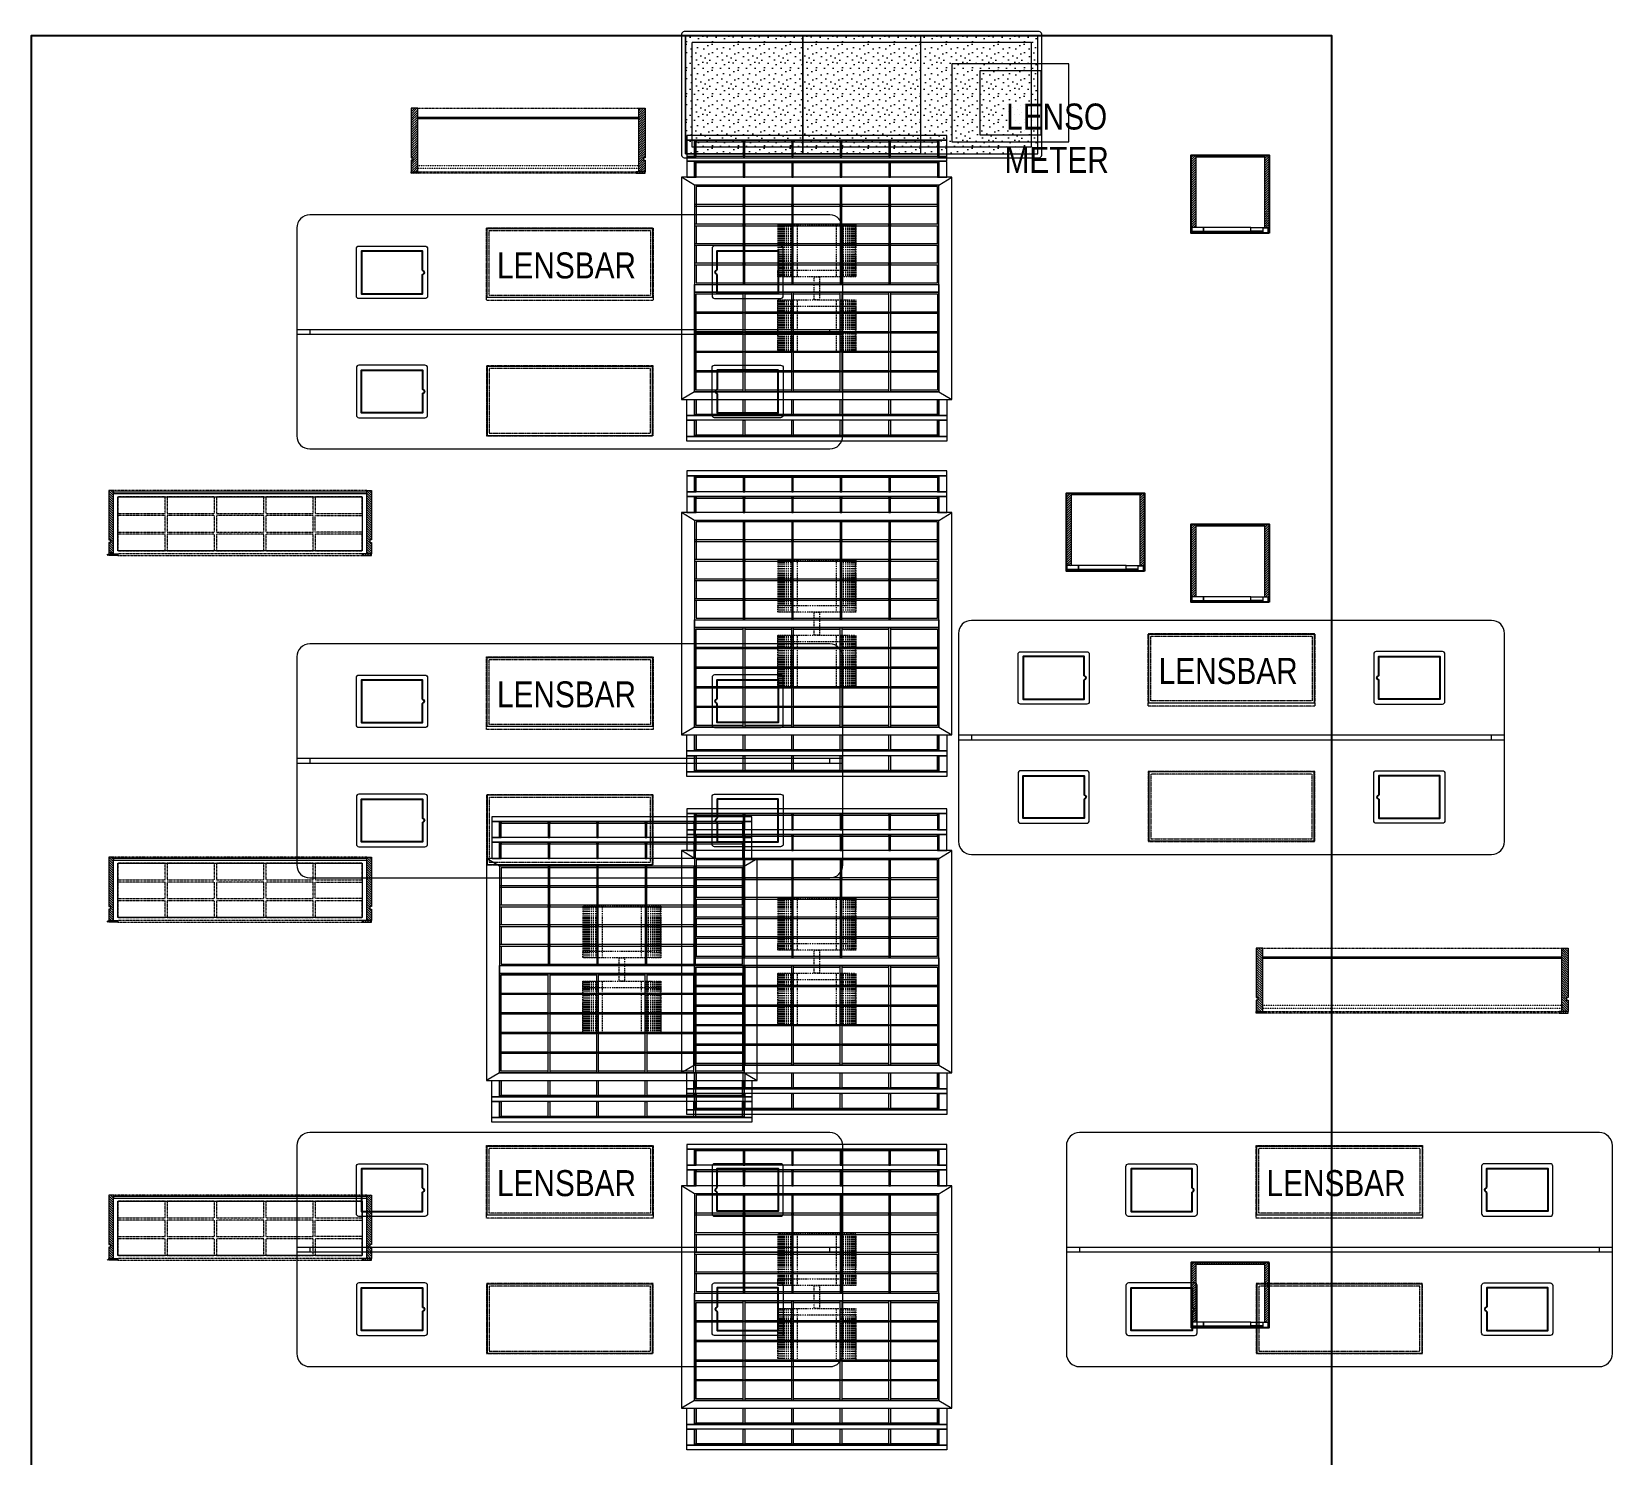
# Model space of a CAD drawing. Header units: metres. Extents: x 0 to 6210, y 0 to 10015.
# Drawn here: x 0 to 6080, y 4542 to 10015 of the extents above; entities that cross this region are included whole.
import ezdxf

# ---------------------------------------------------------------- set-up
doc = ezdxf.new("R2010")
doc.units = ezdxf.units.M
for name, pattern in [('a_p6_plan_L18$0$HIDDEN', [0.375, 0.25, -0.125]), ('ACAD_ISO03W100', [30, 12, -18]), ('HIDDEN2', [0.1875, 0.125, -0.0625]), ('HIDDENX2', [0.75, 0.5, -0.25])]:
    doc.linetypes.add(name, pattern=pattern)
doc.layers.add('FloorPlan', color=1, linetype='Continuous')
for name, color, linetype, lineweight in [('I-LK DIM', 252, 'Continuous', 5), ('I-LK EQPMT', 3, 'Continuous', 18), ('I-LK FF&E', 1, 'Continuous', 9), ('I-LK HATCH', 251, 'Continuous', 5), ('I-LK TEXT', 31, 'Continuous', 5), ('LN-ELEVATION-1', 81, 'Continuous', 13), ('LN-ELEVATION-2', 103, 'Continuous', 20), ('LN-ELEVATION-3', 125, 'a_p6_plan_L18$0$HIDDEN', 18), ('LN-ELEVATION-4', 145, 'Continuous', 13), ('LN-ELEVATION-5', 167, 'Continuous', 5), ('LN-HATCH', 251, 'Continuous', 0)]:
    doc.layers.add(name, color=color, linetype=linetype, lineweight=lineweight)
doc.styles.add('LK TXT', font='Arial Narrow.ttf')
pattern_1 = [(45, (7858558.917, 3503823.203), (-4.4901280605, 4.4901280605), [])]
pattern_2 = [(45, (4208834.247, 1706614.74), (-4.4901280605, 4.4901280605), [])]
pattern_3 = [(45, (4209134.247, 1706614.74), (-4.4901280605, 4.4901280605), [])]

# ---------------------------------------------------------------- blocks, each defined once
blk = doc.blocks.new('1010mm vc plan')
at = {"layer": 'LN-HATCH', "ltscale": 0.5}
h = blk.add_hatch(dxfattribs=at)
h.set_pattern_fill('ANSI31', color=256, scale=2)
h.set_pattern_definition([(45, (3761554.586, 1795022.936), (-4.490128061, 4.490128061), [])])
h.paths.add_polyline_path([(-505.2, 24), (-505.2, -166), (-499.2, -166), (-499.2, -176), (-505.2, -176), (-505.2, -220), (-487.2, -220), (-487.2, 24)])
h = blk.add_hatch(dxfattribs=at)
h.set_pattern_fill('ANSI31', color=256, scale=2)
h.set_pattern_definition(pattern_1)
h.paths.add_polyline_path([(504.8, 24), (504.8, -166), (498.8, -166), (498.8, -176), (504.8, -176), (504.8, -220), (486.8, -220), (486.8, 24)])
h = blk.add_hatch(dxfattribs=at)
h.set_pattern_fill('ANSI31', color=256, scale=2)
h.set_pattern_definition([(45, (7858741.917, 3503823.203), (-4.4901280605, 4.4901280605), [])])
h.paths.add_polyline_path([(-470.2, -220), (-470.2, -226), (-505.2, -226), (-505.2, -220)])
h = blk.add_hatch(dxfattribs=at)
h.set_pattern_fill('ANSI31', color=256, scale=2)
h.set_pattern_definition(pattern_1)
h.paths.add_polyline_path([(476.8, -220), (476.8, -226), (511.8, -226), (511.8, -220)])
at = {"layer": 'LN-ELEVATION-1', "ltscale": 0.5}
for points in [[(-505.2, 24), (-505.2, -166), (-499.2, -166), (-499.2, -176), (-505.2, -176), (-505.2, -220), (-487.2, -220), (-487.2, 24)], [(486.8, 12), (-487.2, 12), (-487.2, 18), (486.8, 18)], [(504.8, 24), (504.8, -166), (498.8, -166), (498.8, -176), (504.8, -176), (504.8, -220), (486.8, -220), (486.8, 24)], [(-470.2, -220), (-470.2, -226), (-505.2, -226), (-505.2, -220)], [(469.8, -220), (469.8, -226), (504.8, -226), (504.8, -220)]]:
    blk.add_lwpolyline(points, close=True, dxfattribs=at)
at = {"layer": 'LN-ELEVATION-2', "ltscale": 0.5}
blk.add_lwpolyline([(470.2, 0), (-470.2, 0), (-470.2, -208), (470.2, -208)], close=True, dxfattribs=at)
at = {"layer": 'LN-ELEVATION-3', "ltscale": 0.5}
for p, q in [((-487.2, 24), (486.8, 24)), ((-470.2, -220), (469.8, -220)), ((469.8, -226), (-470.2, -226))]:
    blk.add_line(p, q, dxfattribs=at)
for points in [[(-470.2, 0), (-288.5, 0), (-288.5, -64), (-470.2, -64)], [(-280.5, 0), (-98.8, 0), (-98.8, -64), (-280.5, -64)], [(-90.8, 0), (90.8, 0), (90.8, -64), (-90.8, -64)], [(98.8, 0), (280.5, 0), (280.5, -64), (98.8, -64)], [(288.5, 0), (470.2, 0), (470.2, -64), (288.5, -64)], [(-470.2, -136), (-288.5, -136), (-288.5, -72), (-470.2, -72)], [(-280.5, -72), (-98.8, -72), (-98.8, -136), (-280.5, -136)], [(-90.8, -72), (90.8, -72), (90.8, -136), (-90.8, -136)], [(98.8, -72), (280.5, -72), (280.5, -136), (98.8, -136)], [(288.5, -72), (470.2, -72), (470.2, -136), (288.5, -136)], [(-470.2, -144), (-288.5, -144), (-288.5, -208), (-470.2, -208)], [(-280.5, -144), (-98.8, -144), (-98.8, -208), (-280.5, -208)], [(-90.8, -144), (90.8, -144), (90.8, -208), (-90.8, -208)], [(98.8, -144), (280.5, -144), (280.5, -208), (98.8, -208)], [(288.5, -144), (470.2, -144), (470.2, -208), (288.5, -208)]]:
    blk.add_lwpolyline(points, close=True, dxfattribs=at)
blk = doc.blocks.new('VC_FIXTURE_MEDIUM_2')
at = {"layer": 'I-LK FF&E', "xscale": -1}
blk.add_blockref('1010MM VC PLAN', (511.8, 226), dxfattribs=at)
blk = doc.blocks.new('VC_FIXTURE_MEDIUM_3')
at = {"layer": 'I-LK FF&E', "xscale": -1}
blk.add_blockref('1010MM VC PLAN', (511.8, 226), dxfattribs=at)
blk = doc.blocks.new('VC_FIXTURE_MEDIUM_4')
at = {"layer": 'I-LK FF&E', "xscale": -1}
blk.add_blockref('1010MM VC PLAN', (511.8, 226), dxfattribs=at)
blk = doc.blocks.new('mirror unit')
at = {"layer": 'LN-HATCH', "ltscale": 0.5}
h = blk.add_hatch(dxfattribs=at)
h.set_pattern_fill('ANSI31', color=256, scale=2)
h.set_pattern_definition([(45, (4060433.7416, 1708720.787), (-4.4901280605, 4.4901280605), [])])
h.paths.add_polyline_path([(212.9, 101.3), (230.9, 101.3), (230.9, -127.7), (212.9, -127.7)])
h.paths.add_polyline_path([(230.9, 95.3), (494.9, 95.3), (494.9, 101.3), (230.9, 101.3)])
h.paths.add_polyline_path([(512.9, 101.3), (494.9, 101.3), (494.9, -127.7), (512.9, -127.7)])
at = {"layer": 'Defpoints'}
blk.add_lwpolyline([(512.9, 101.3), (212.9, 101.3), (212.9, -148.7), (512.9, -148.7)], close=True, dxfattribs=at)
at = {"layer": 'LN-ELEVATION-1'}
for points in [[(212.9, 101.3), (230.9, 101.3), (230.9, -127.7), (212.9, -127.7)], [(230.9, 95.3), (494.9, 95.3), (494.9, 101.3), (230.9, 101.3)], [(512.9, 101.3), (494.9, 101.3), (494.9, -127.7), (512.9, -127.7)], [(259.9, -141.7), (259.9, -127.7), (214.9, -127.7), (214.9, -148.7), (223.9, -148.7), (223.9, -147.2), (216.4, -147.2), (216.4, -141.7)], [(442.9, -141.7), (442.9, -127.7), (487.9, -127.7), (487.9, -148.7), (478.9, -148.7), (478.9, -147.2), (486.4, -147.2), (486.4, -141.7)], [(504.9, -148.7), (504.9, -147.2), (509.4, -147.2), (509.4, -129.2), (487.9, -129.2), (487.9, -127.7), (510.9, -127.7), (510.9, -148.7)]]:
    blk.add_lwpolyline(points, close=True, dxfattribs=at)
at = {"layer": 'LN-ELEVATION-2', "color": 4, "lineweight": 0}
blk.add_lwpolyline([(216.4, -141.7), (486.4, -141.7), (486.4, -147.2), (216.4, -147.2)], close=True, dxfattribs=at)
at = {"layer": 'LN-ELEVATION-2'}
blk.add_lwpolyline([(259.9, -141.7), (442.9, -141.7), (442.9, -127.7), (259.9, -127.7)], close=True, dxfattribs=at)
at = {"layer": 'LN-ELEVATION-4', "ltscale": 0.5}
blk.add_line((478.9, -148.7), (223.9, -148.7), dxfattribs=at)
blk = doc.blocks.new('MIRROR_DIFFERENT_1')
at = {"layer": 'I-LK FF&E'}
blk.add_blockref('MIRROR UNIT', (-212.9, 148.7), dxfattribs=at)
blk = doc.blocks.new('jj 1200')
at = {"layer": 'LN-HATCH', "ltscale": 0.5}
h = blk.add_hatch(dxfattribs=at)
h.set_pattern_fill('ANSI31', color=256, scale=2)
h.set_pattern_definition([(45, (4097187.331, 1708800.267), (-4.4901280605, 4.4901280605), [])])
h.paths.add_polyline_path([(792.1, 220), (792.1, 30), (786.1, 30), (786.1, 20), (792.1, 20), (792.1, -24), (767.1, -24), (767.1, 220)])
h.paths.add_polyline_path([(-382.9, 180), (767.1, 180), (767.1, 186), (-382.9, 186)])
h.paths.add_polyline_path([(757.1, -24), (757.1, -30), (792.1, -30), (792.1, -24)])
h.paths.add_polyline_path([(-407.9, 220), (-407.9, 30), (-401.9, 30), (-401.9, 20), (-407.9, 20), (-407.9, -24), (-382.9, -24), (-382.9, 220)])
h.paths.add_polyline_path([(-372.9, -24), (-372.9, -30), (-407.9, -30), (-407.9, -24)])
at = {"layer": 'LN-ELEVATION-1', "ltscale": 0.5}
for points in [[(-407.9, 220), (-407.9, 30), (-401.9, 30), (-401.9, 20), (-407.9, 20), (-407.9, -24), (-382.9, -24), (-382.9, 220)], [(-382.9, 180), (767.1, 180), (767.1, 186), (-382.9, 186)], [(792.1, 220), (792.1, 30), (786.1, 30), (786.1, 20), (792.1, 20), (792.1, -24), (767.1, -24), (767.1, 220)], [(-372.9, -24), (-372.9, -30), (-407.9, -30), (-407.9, -24)], [(757.1, -24), (757.1, -30), (792.1, -30), (792.1, -24)]]:
    blk.add_lwpolyline(points, close=True, dxfattribs=at)
at = {"layer": 'LN-ELEVATION-3', "ltscale": 0.5}
for p, q in [((767.1, 220), (-382.9, 220)), ((757.1, -24), (-372.9, -24)), ((-372.9, -30), (757.1, -30))]:
    blk.add_line(p, q, dxfattribs=at)
at = {"layer": 'LN-ELEVATION-4', "linetype": 'ACAD_ISO03W100', "ltscale": 0.05}
blk.add_lwpolyline([(767.1, 0), (-382.9, 0), (-382.9, -12), (767.1, -12)], close=True, dxfattribs=at)
blk = doc.blocks.new('JJ_FIXTURE_LARGE_1')
at = {"layer": 'I-LK FF&E', "xscale": -1}
blk.add_blockref('JJ 1200', (792.1, 30), dxfattribs=at)
blk = doc.blocks.new('mirror unit see thru')
at = {"layer": 'LN-HATCH', "ltscale": 0.5}
h = blk.add_hatch(dxfattribs=at)
h.set_pattern_fill('ANSI31', color=256, scale=2)
h.set_pattern_definition([(45, (4060070.797, 1708569.446), (-4.4901280605, 4.4901280605), [])])
h.paths.add_polyline_path([(-150, 0), (-132, 0), (-132, -279), (-150, -279)])
h.paths.add_polyline_path([(-132, -6), (132, -6), (132, 0), (-132, 0)])
h.paths.add_polyline_path([(150, 0), (132, 0), (132, -279), (150, -279)])
at = {"layer": 'Defpoints'}
blk.add_lwpolyline([(150, -300), (-150, -300), (-150, 0), (150, 0)], close=True, dxfattribs=at)
at = {"layer": 'LN-ELEVATION-1'}
for points in [[(-150, 0), (-132, 0), (-132, -279), (-150, -279)], [(-132, -6), (132, -6), (132, 0), (-132, 0)], [(150, 0), (132, 0), (132, -279), (150, -279)], [(-103, -293), (-103, -279), (-148, -279), (-148, -300), (-139, -300), (-139, -298.5), (-146.5, -298.5), (-146.5, -293)], [(80, -293), (80, -279), (125, -279), (125, -300), (116, -300), (116, -298.5), (123.5, -298.5), (123.5, -293)], [(142, -300), (142, -298.5), (146.5, -298.5), (146.5, -280.5), (125, -280.5), (125, -279), (148, -279), (148, -300)]]:
    blk.add_lwpolyline(points, close=True, dxfattribs=at)
at = {"layer": 'LN-ELEVATION-2', "color": 4, "lineweight": 0}
blk.add_lwpolyline([(-146.5, -293), (123.5, -293), (123.5, -298.5), (-146.5, -298.5)], close=True, dxfattribs=at)
at = {"layer": 'LN-ELEVATION-2'}
blk.add_lwpolyline([(-103, -293), (80, -293), (80, -279), (-103, -279)], close=True, dxfattribs=at)
at = {"layer": 'LN-ELEVATION-4', "ltscale": 0.5}
blk.add_line((116, -300), (-139, -300), dxfattribs=at)
blk = doc.blocks.new('MIRROR_1')
at = {"layer": 'I-LK FF&E'}
blk.add_blockref('MIRROR UNIT SEE THRU', (150, 300), dxfattribs=at)
blk = doc.blocks.new('MIRROR_2')
at = {"layer": 'I-LK FF&E'}
blk.add_blockref('MIRROR UNIT SEE THRU', (150, 300), dxfattribs=at)
blk = doc.blocks.new('euro mirror')
at = {"layer": 'LN-ELEVATION-4', "linetype": 'ACAD_ISO03W100', "ltscale": 0.1}
blk.add_lwpolyline([(0, 47.3), (0, -41.5), (-20, -41.5), (-20, 47.3)], close=True, dxfattribs=at)
at = {"layer": 'LN-ELEVATION-5', "linetype": 'ACAD_ISO03W100', "ltscale": 0.1}
for p, q in [((-159.9, 246.9), (-159.9, 47.3)), ((-159.7, 246.9), (-159.7, 47.3)), ((-159.4, 246.9), (-159.4, 47.3)), ((-159, 246.9), (-159, 47.3)), ((-158.5, 246.9), (-158.5, 47.3)), ((-157.9, 246.9), (-157.9, 47.3)), ((-157.1, 246.9), (-157.1, 47.3)), ((-156.1, 246.9), (-156.1, 47.3)), ((-154.1, 246.9), (-154.1, 47.3)), ((-151.1, 246.9), (-151.1, 47.3)), ((-146.1, 246.9), (-146.1, 47.3)), ((-141.1, 246.9), (-141.1, 47.3)), ((-135.1, 246.9), (-135.1, 47.3)), ((-128.1, 246.9), (-128.1, 47.3)), ((-120.1, 246.9), (-120.1, 47.3)), ((-111.1, 246.9), (-111.1, 47.3)), ((-102.1, 246.9), (-102.1, 47.3)), ((-85, 246.9), (-85, 47.3)), ((65, 246.9), (65, 47.3)), ((82.1, 246.9), (82.1, 47.3)), ((91.1, 246.9), (91.1, 47.3)), ((100.1, 246.9), (100.1, 47.3)), ((108.1, 246.9), (108.1, 47.3)), ((115.1, 246.9), (115.1, 47.3)), ((121.1, 246.9), (121.1, 47.3)), ((126.1, 246.9), (126.1, 47.3)), ((131.1, 246.9), (131.1, 47.3)), ((134.1, 246.9), (134.1, 47.3)), ((136.1, 246.9), (136.1, 47.3)), ((137.1, 246.9), (137.1, 47.3)), ((137.9, 246.9), (137.9, 47.3)), ((138.5, 246.9), (138.5, 47.3)), ((139, 246.9), (139, 47.3)), ((139.4, 246.9), (139.4, 47.3)), ((139.7, 246.9), (139.7, 47.3)), ((139.9, 246.9), (139.9, 47.3)), ((-159.9, -41.5), (-159.9, -241.1)), ((-159.7, -41.5), (-159.7, -241.1)), ((-159.4, -41.5), (-159.4, -241.1)), ((-159, -41.5), (-159, -241.1)), ((-158.5, -41.5), (-158.5, -241.1)), ((-157.9, -41.5), (-157.9, -241.1)), ((-157.1, -41.5), (-157.1, -241.1)), ((-156.1, -41.5), (-156.1, -241.1)), ((-154.1, -41.5), (-154.1, -241.1)), ((-151.1, -41.5), (-151.1, -241.1)), ((-146.1, -41.5), (-146.1, -241.1)), ((-141.1, -41.5), (-141.1, -241.1)), ((-135.1, -41.5), (-135.1, -241.1)), ((-128.1, -41.5), (-128.1, -241.1)), ((-120.1, -41.5), (-120.1, -241.1)), ((-111.1, -41.5), (-111.1, -241.1)), ((-102.1, -41.5), (-102.1, -241.1)), ((-85, -41.5), (-85, -241.1)), ((65, -41.5), (65, -241.1)), ((82.1, -41.5), (82.1, -241.1)), ((91.1, -41.5), (91.1, -241.1)), ((100.1, -41.5), (100.1, -241.1)), ((108.1, -41.5), (108.1, -241.1)), ((115.1, -41.5), (115.1, -241.1)), ((121.1, -41.5), (121.1, -241.1)), ((126.1, -41.5), (126.1, -241.1)), ((131.1, -41.5), (131.1, -241.1)), ((134.1, -41.5), (134.1, -241.1)), ((136.1, -41.5), (136.1, -241.1)), ((137.1, -41.5), (137.1, -241.1)), ((137.9, -41.5), (137.9, -241.1)), ((138.5, -41.5), (138.5, -241.1)), ((139, -41.5), (139, -241.1)), ((139.4, -41.5), (139.4, -241.1)), ((139.7, -41.5), (139.7, -241.1)), ((139.9, -41.5), (139.9, -241.1))]:
    blk.add_line(p, q, dxfattribs=at)
for points in [[(140, 73), (140, 246.9), (-160, 246.9), (-160, 73)], [(140, -67.1), (140, -241.1), (-160, -241.1), (-160, -67.1)]]:
    blk.add_lwpolyline(points, dxfattribs=at)
for points in [[(140, 73), (140, 47.3), (-160, 47.3), (-160, 73)], [(140, -41.5), (140, -67.1), (-160, -67.1), (-160, -41.5)]]:
    blk.add_lwpolyline(points, close=True, dxfattribs=at)
blk = doc.blocks.new('eurocenter 1040')
at = {"layer": 'LN-ELEVATION-1'}
for points in [[(-470, -327.4), (470, -327.4), (470, 467.6), (-470, 467.6)], [(-470, 85.1), (470, 85.1), (470, 467.6), (-470, 467.6)], [(-283.2, 85.1), (-277.2, 85.1), (-277.2, 467.6), (-283.2, 467.6)], [(-96.4, 85.1), (-90.4, 85.1), (-90.4, 467.6), (-96.4, 467.6)], [(90.4, 85.1), (96.4, 85.1), (96.4, 467.6), (90.4, 467.6)], [(277.2, 85.1), (283.2, 85.1), (283.2, 467.6), (277.2, 467.6)], [(-470, 386.6), (-283.2, 386.6), (-283.2, 392.6), (-470, 392.6)], [(-277.2, 386.6), (-96.4, 386.6), (-96.4, 392.6), (-277.2, 392.6)], [(-90.4, 386.6), (90.4, 386.6), (90.4, 392.6), (-90.4, 392.6)], [(96.4, 386.6), (277.2, 386.6), (277.2, 392.6), (96.4, 392.6)], [(283.2, 386.6), (470, 386.6), (470, 392.6), (283.2, 392.6)], [(-470, 311.2), (-283.2, 311.2), (-283.2, 317.2), (-470, 317.2)], [(-277.2, 311.2), (-96.4, 311.2), (-96.4, 317.2), (-277.2, 317.2)], [(-90.4, 311.2), (90.4, 311.2), (90.4, 317.2), (-90.4, 317.2)], [(96.4, 311.2), (277.2, 311.2), (277.2, 317.2), (96.4, 317.2)], [(283.2, 311.2), (470, 311.2), (470, 317.2), (283.2, 317.2)], [(-470, 235.8), (-283.2, 235.8), (-283.2, 241.8), (-470, 241.8)], [(-277.2, 235.8), (-96.4, 235.8), (-96.4, 241.8), (-277.2, 241.8)], [(-90.4, 235.8), (90.4, 235.8), (90.4, 241.8), (-90.4, 241.8)], [(96.4, 235.8), (277.2, 235.8), (277.2, 241.8), (96.4, 241.8)], [(283.2, 235.8), (470, 235.8), (470, 241.8), (283.2, 241.8)], [(-470, 160.4), (-283.2, 160.4), (-283.2, 166.4), (-470, 166.4)], [(-277.2, 160.4), (-96.4, 160.4), (-96.4, 166.4), (-277.2, 166.4)], [(-90.4, 160.4), (90.4, 160.4), (90.4, 166.4), (-90.4, 166.4)], [(96.4, 160.4), (277.2, 160.4), (277.2, 166.4), (96.4, 166.4)], [(283.2, 160.4), (470, 160.4), (470, 166.4), (283.2, 166.4)], [(-470, 85.1), (470, 85.1), (470, 55.1), (-470, 55.1)], [(-470, 55.1), (470, 55.1), (470, -327.4), (-470, -327.4)], [(-283.2, 55.1), (-277.2, 55.1), (-277.2, -327.4), (-283.2, -327.4)], [(-96.4, 55.1), (-90.4, 55.1), (-90.4, -327.4), (-96.4, -327.4)], [(90.4, 55.1), (96.4, 55.1), (96.4, -327.4), (90.4, -327.4)], [(277.2, 55.1), (283.2, 55.1), (283.2, -327.4), (277.2, -327.4)], [(-470, -20.3), (-283.2, -20.3), (-283.2, -26.3), (-470, -26.3)], [(-277.2, -20.3), (-96.4, -20.3), (-96.4, -26.3), (-277.2, -26.3)], [(-90.4, -20.3), (90.4, -20.3), (90.4, -26.3), (-90.4, -26.3)], [(96.4, -20.3), (277.2, -20.3), (277.2, -26.3), (96.4, -26.3)], [(283.2, -20.3), (470, -20.3), (470, -26.3), (283.2, -26.3)], [(-470, -95.7), (-283.2, -95.7), (-283.2, -101.7), (-470, -101.7)], [(-277.2, -95.7), (-96.4, -95.7), (-96.4, -101.7), (-277.2, -101.7)], [(-90.4, -95.7), (90.4, -95.7), (90.4, -101.7), (-90.4, -101.7)], [(96.4, -95.7), (277.2, -95.7), (277.2, -101.7), (96.4, -101.7)], [(283.2, -95.7), (470, -95.7), (470, -101.7), (283.2, -101.7)], [(-470, -171.1), (-283.2, -171.1), (-283.2, -177.1), (-470, -177.1)], [(-277.2, -171.1), (-96.4, -171.1), (-96.4, -177.1), (-277.2, -177.1)], [(-90.4, -171.1), (90.4, -171.1), (90.4, -177.1), (-90.4, -177.1)], [(96.4, -171.1), (277.2, -171.1), (277.2, -177.1), (96.4, -177.1)], [(283.2, -171.1), (470, -171.1), (470, -177.1), (283.2, -177.1)], [(-470, -246.4), (-283.2, -246.4), (-283.2, -252.4), (-470, -252.4)], [(-277.2, -246.4), (-96.4, -246.4), (-96.4, -252.4), (-277.2, -252.4)], [(-90.4, -246.4), (90.4, -246.4), (90.4, -252.4), (-90.4, -252.4)], [(96.4, -246.4), (277.2, -246.4), (277.2, -252.4), (96.4, -252.4)], [(283.2, -246.4), (470, -246.4), (470, -252.4), (283.2, -252.4)]]:
    blk.add_lwpolyline(points, close=True, dxfattribs=at)
for points in [[(-283.2, 461.6), (-464, 461.6), (-464, 317.2)], [(-96.4, 461.6), (-277.2, 461.6)], [(90.4, 461.6), (-90.4, 461.6)], [(277.2, 461.6), (96.4, 461.6)], [(464, 317.2), (464, 461.6), (283.2, 461.6)], [(-464, 311.2), (-464, 241.8)], [(464, 241.8), (464, 311.2)], [(-464, 235.8), (-464, 166.4)], [(464, 166.4), (464, 235.8)], [(-464, 160.4), (-464, 91.1), (-283.2, 91.1)], [(283.2, 91.1), (464, 91.1), (464, 160.4)], [(-277.2, 91.1), (-96.4, 91.1)], [(-90.4, 91.1), (90.4, 91.1)], [(96.4, 91.1), (277.2, 91.1)], [(-464, -20.3), (-464, 49.1), (-283.2, 49.1)], [(-277.2, 49.1), (-96.4, 49.1)], [(-90.4, 49.1), (90.4, 49.1)], [(96.4, 49.1), (277.2, 49.1)], [(283.2, 49.1), (464, 49.1), (464, -20.3)], [(-464, -95.7), (-464, -26.3)], [(464, -26.3), (464, -95.7)], [(-464, -171.1), (-464, -101.7)], [(464, -101.7), (464, -171.1)], [(-283.2, -321.4), (-464, -321.4), (-464, -177.1)], [(464, -177.1), (464, -321.4), (283.2, -321.4)], [(-96.4, -321.4), (-277.2, -321.4)], [(90.4, -321.4), (-90.4, -321.4)], [(277.2, -321.4), (96.4, -321.4)]]:
    blk.add_lwpolyline(points, dxfattribs=at)
at = {"layer": 'LN-ELEVATION-2'}
blk.add_lwpolyline([(-520, -357.4), (520, -357.4), (520, 497.6), (-520, 497.6)], close=True, dxfattribs=at)
for points in [[(-470, 467.6), (-520, 497.6)], [(470, 467.6), (520, 497.6)], [(-470, -327.4), (-520, -357.4)], [(470, -327.4), (520, -357.4)]]:
    blk.add_lwpolyline(points, dxfattribs=at)
at = {"layer": 'LN-ELEVATION-3'}
for points in [[(-500, 559.6), (500, 559.6), (500, 577.6), (-500, 577.6)], [(-500, 497.6), (-470, 497.6), (-470, 559.6), (-500, 559.6)], [(470, 497.6), (500, 497.6), (500, 559.6), (470, 559.6)], [(-500, -357.4), (-470, -357.4), (-470, -419.4), (-500, -419.4)], [(470, -357.4), (500, -357.4), (500, -419.4), (470, -419.4)], [(-500, -419.4), (500, -419.4), (500, -437.4), (-500, -437.4)]]:
    blk.add_lwpolyline(points, close=True, dxfattribs=at)
at = {"layer": 'LN-ELEVATION-4'}
for points in [[(-500, 639.6), (500, 639.6), (500, 657.6), (-500, 657.6)], [(-500, 577.6), (-470, 577.6), (-470, 639.6), (-500, 639.6)], [(470, 577.6), (500, 577.6), (500, 639.6), (470, 639.6)], [(-470, 497.6), (-464, 497.6), (-464, 559.6), (-470, 559.6)], [(-464, 553.6), (-283.2, 553.6), (-283.2, 559.6), (-464, 559.6)], [(-283.2, 497.6), (-277.2, 497.6), (-277.2, 559.6), (-283.2, 559.6)], [(-277.2, 553.6), (-96.4, 553.6), (-96.4, 559.6), (-277.2, 559.6)], [(-96.4, 497.6), (-90.4, 497.6), (-90.4, 559.6), (-96.4, 559.6)], [(-90.4, 553.6), (90.4, 553.6), (90.4, 559.6), (-90.4, 559.6)], [(90.4, 497.6), (96.4, 497.6), (96.4, 559.6), (90.4, 559.6)], [(96.4, 553.6), (277.2, 553.6), (277.2, 559.6), (96.4, 559.6)], [(277.2, 497.6), (283.2, 497.6), (283.2, 559.6), (277.2, 559.6)], [(283.2, 553.6), (464, 553.6), (464, 559.6), (283.2, 559.6)], [(464, 497.6), (470, 497.6), (470, 559.6), (464, 559.6)], [(-470, -357.4), (-464, -357.4), (-464, -419.4), (-470, -419.4)], [(-283.2, -357.4), (-277.2, -357.4), (-277.2, -419.4), (-283.2, -419.4)], [(-96.4, -357.4), (-90.4, -357.4), (-90.4, -419.4), (-96.4, -419.4)], [(90.4, -357.4), (96.4, -357.4), (96.4, -419.4), (90.4, -419.4)], [(277.2, -357.4), (283.2, -357.4), (283.2, -419.4), (277.2, -419.4)], [(464, -357.4), (470, -357.4), (470, -419.4), (464, -419.4)], [(-464, -413.4), (-283.2, -413.4), (-283.2, -419.4), (-464, -419.4)], [(-277.2, -413.4), (-96.4, -413.4), (-96.4, -419.4), (-277.2, -419.4)], [(-90.4, -413.4), (90.4, -413.4), (90.4, -419.4), (-90.4, -419.4)], [(96.4, -413.4), (277.2, -413.4), (277.2, -419.4), (96.4, -419.4)], [(283.2, -413.4), (464, -413.4), (464, -419.4), (283.2, -419.4)], [(-500, -437.4), (-470, -437.4), (-470, -499.4), (-500, -499.4)], [(470, -437.4), (500, -437.4), (500, -499.4), (470, -499.4)], [(-500, -499.4), (500, -499.4), (500, -517.4), (-500, -517.4)]]:
    blk.add_lwpolyline(points, close=True, dxfattribs=at)
at = {"layer": 'LN-ELEVATION-5'}
for points in [[(-470, 577.6), (-464, 577.6), (-464, 639.6), (-470, 639.6)], [(-464, 633.6), (-283.2, 633.6), (-283.2, 639.6), (-464, 639.6)], [(-283.2, 577.6), (-277.2, 577.6), (-277.2, 639.6), (-283.2, 639.6)], [(-277.2, 633.6), (-96.4, 633.6), (-96.4, 639.6), (-277.2, 639.6)], [(-96.4, 577.6), (-90.4, 577.6), (-90.4, 639.6), (-96.4, 639.6)], [(-90.4, 633.6), (90.4, 633.6), (90.4, 639.6), (-90.4, 639.6)], [(90.4, 577.6), (96.4, 577.6), (96.4, 639.6), (90.4, 639.6)], [(96.4, 633.6), (277.2, 633.6), (277.2, 639.6), (96.4, 639.6)], [(277.2, 577.6), (283.2, 577.6), (283.2, 639.6), (277.2, 639.6)], [(283.2, 633.6), (464, 633.6), (464, 639.6), (283.2, 639.6)], [(464, 577.6), (470, 577.6), (470, 639.6), (464, 639.6)], [(-470, -437.4), (-464, -437.4), (-464, -499.4), (-470, -499.4)], [(-283.2, -437.4), (-277.2, -437.4), (-277.2, -499.4), (-283.2, -499.4)], [(-96.4, -437.4), (-90.4, -437.4), (-90.4, -499.4), (-96.4, -499.4)], [(90.4, -437.4), (96.4, -437.4), (96.4, -499.4), (90.4, -499.4)], [(277.2, -437.4), (283.2, -437.4), (283.2, -499.4), (277.2, -499.4)], [(464, -437.4), (470, -437.4), (470, -499.4), (464, -499.4)], [(-464, -493.4), (-283.2, -493.4), (-283.2, -499.4), (-464, -499.4)], [(-277.2, -493.4), (-96.4, -493.4), (-96.4, -499.4), (-277.2, -499.4)], [(-90.4, -493.4), (90.4, -493.4), (90.4, -499.4), (-90.4, -499.4)], [(96.4, -493.4), (277.2, -493.4), (277.2, -499.4), (96.4, -499.4)], [(283.2, -493.4), (464, -493.4), (464, -499.4), (283.2, -499.4)]]:
    blk.add_lwpolyline(points, close=True, dxfattribs=at)
at = {"layer": 'I-LK DIM'}
blk.add_blockref('EURO MIRROR', (10, 67.1), dxfattribs=at)
blk = doc.blocks.new('EURO_CENTRE_3')
at = {"layer": 'I-LK FF&E'}
blk.add_blockref('EUROCENTER 1040', (520, 517.4), dxfattribs=at)
blk = doc.blocks.new('EURO_CENTRE_4')
at = {"layer": 'I-LK FF&E'}
blk.add_blockref('EUROCENTER 1040', (520, 517.4), dxfattribs=at)
blk = doc.blocks.new('EURO_CENTRE_5')
at = {"layer": 'I-LK FF&E'}
blk.add_blockref('EUROCENTER 1040', (520, 517.4), dxfattribs=at)
blk = doc.blocks.new('EURO_CENTRE_6')
at = {"layer": 'I-LK FF&E'}
blk.add_blockref('EUROCENTER 1040', (520, 517.4), dxfattribs=at)
blk = doc.blocks.new('ipad')
at = {"color": 3, "linetype": 'Continuous'}
blk.add_lwpolyline([(357868.7, -232321.1), (358122.7, -232321.1, 0.414214), (358132.7, -232311.1), (358132.7, -232129.1, 0.414214), (358122.7, -232119.1), (357868.7, -232119.1, 0.414214), (357858.7, -232129.1), (357858.7, -232311.1, 0.414214)], format="xyb", close=True, dxfattribs=at)
at = {"color": 3, "linetype": 'Continuous', "lineweight": 25}
blk.add_lwpolyline([(358113.2, -232229.7), (358113.2, -232302.1), (357878.2, -232302.1), (357878.2, -232138.1), (358113.2, -232138.1), (358113.2, -232210.6, 0.327538), (358114.6, -232212.5, -0.733799), (358114.6, -232227.8, 0.327538)], format="xyb", close=True, dxfattribs=at)
blk = doc.blocks.new('lensbar')
at = {"color": 5, "linetype": 'HIDDENX2', "ltscale": 0.05}
for points in [[(730, 850), (1370, 850), (1370, 570.5), (730, 570.5)], [(740, 840), (1360, 840), (1360, 590.5), (740, 590.5)], [(730, 50), (1370, 50), (1370, 319.5), (730, 319.5)], [(740, 60), (1360, 60), (1360, 309.5), (740, 309.5)]]:
    blk.add_lwpolyline(points, close=True, dxfattribs=at)
at = {"color": 4, "linetype": 'Continuous'}
for points in [[(732, 848), (1368, 848), (1368, 582.5), (732, 582.5)], [(732, 52), (1368, 52), (1368, 317.5), (732, 317.5)]]:
    blk.add_lwpolyline(points, close=True, dxfattribs=at)
at = {"layer": 'LN-ELEVATION-1'}
for points in [[(2100, 458.5), (0, 458.5), (0, 441.5), (2100, 441.5)], [(50, 441.5), (2050, 441.5), (2050, 458.5), (50, 458.5)]]:
    blk.add_lwpolyline(points, close=True, dxfattribs=at)
at = {"layer": 'LN-ELEVATION-2'}
blk.add_lwpolyline([(50, 0), (2050, 0, 0.414214), (2100, 50), (2100, 850, 0.414214), (2050, 900), (50, 900, 0.414214), (0, 850), (0, 50, 0.414214)], format="xyb", close=True, dxfattribs=at)
at = {"color": 2, "linetype": 'Continuous', "xscale": -1, "rotation": 180}
blk.add_blockref('IPAD', (-357629.7, -231541.1), dxfattribs=at)
at = {"color": 2, "linetype": 'Continuous'}
blk.add_blockref('IPAD', (-357629.7, 232441.1), dxfattribs=at)
at = {"layer": 'LN-ELEVATION-1', "rotation": 180}
blk.add_blockref('IPAD', (359729.7, -231540.6), dxfattribs=at)
at = {"layer": 'LN-ELEVATION-1', "xscale": -1}
blk.add_blockref('IPAD', (359729.7, 232441.1), dxfattribs=at)
blk = doc.blocks.new('LENSBAR_2')
at = {"layer": 'I-LK FF&E'}
blk.add_blockref('LENSBAR', (0, 0), dxfattribs=at)
at = {"layer": 'I-LK TEXT', "color": 0, "linetype": 'Continuous', "ltscale": 3, "insert": (1162, 705.1), "char_height": 100, "width": 783.964, "attachment_point": 5, "style": 'LK TXT'}
blk.add_mtext('\\pxql;LENSBAR', dxfattribs=at)
blk = doc.blocks.new('LENSBAR_3')
at = {"layer": 'I-LK FF&E'}
blk.add_blockref('LENSBAR', (0, 0), dxfattribs=at)
at = {"layer": 'I-LK TEXT', "color": 0, "linetype": 'Continuous', "ltscale": 3, "insert": (1162, 705.1), "char_height": 100, "width": 783.964, "attachment_point": 5, "style": 'LK TXT'}
blk.add_mtext('\\pxql;LENSBAR', dxfattribs=at)
blk = doc.blocks.new('LENSBAR_4')
at = {"layer": 'I-LK FF&E'}
blk.add_blockref('LENSBAR', (0, 0), dxfattribs=at)
at = {"layer": 'I-LK TEXT', "color": 0, "linetype": 'Continuous', "ltscale": 3, "insert": (1162, 705.1), "char_height": 100, "width": 783.964, "attachment_point": 5, "style": 'LK TXT'}
blk.add_mtext('\\pxql;LENSBAR', dxfattribs=at)
blk = doc.blocks.new('LENSBAR_5')
at = {"layer": 'I-LK FF&E'}
blk.add_blockref('LENSBAR', (0, 0), dxfattribs=at)
at = {"layer": 'I-LK TEXT', "color": 0, "linetype": 'Continuous', "ltscale": 3, "insert": (1162, 705.1), "char_height": 100, "width": 783.964, "attachment_point": 5, "style": 'LK TXT'}
blk.add_mtext('\\pxql;LENSBAR', dxfattribs=at)
blk = doc.blocks.new('MIRROR_3')
at = {"layer": 'I-LK FF&E'}
blk.add_blockref('MIRROR UNIT SEE THRU', (150, 300), dxfattribs=at)
blk = doc.blocks.new('EURO_CENTRE_7')
at = {"layer": 'I-LK FF&E'}
blk.add_blockref('EUROCENTER 1040', (520, 517.4), dxfattribs=at)
blk = doc.blocks.new('LENSBAR_6')
at = {"layer": 'I-LK FF&E'}
blk.add_blockref('LENSBAR', (0, 0), dxfattribs=at)
at = {"layer": 'I-LK TEXT', "color": 0, "linetype": 'Continuous', "ltscale": 3, "insert": (1162, 705.1), "char_height": 100, "width": 783.964, "attachment_point": 5, "style": 'LK TXT'}
blk.add_mtext('\\pxql;LENSBAR', dxfattribs=at)
blk = doc.blocks.new('jj 900')
at = {"layer": 'LN-HATCH', "ltscale": 0.5}
h = blk.add_hatch(dxfattribs=at)
h.set_pattern_fill('ANSI31', color=256, scale=50)
h.set_pattern_definition([(45, (0, 0), (-4.419417, 4.419417), [])])
h.paths.add_polyline_path([(-911.8, 0), (-911.8, -190), (-905.8, -190), (-905.8, -200), (-911.8, -200), (-911.8, -244), (-886.8, -244), (-886.8, 0)])
h = blk.add_hatch(dxfattribs=at)
h.set_pattern_fill('ANSI31', color=256, scale=2)
h.set_pattern_definition(pattern_2)
h.paths.add_polyline_path([(-11.8, 0), (-11.8, -190), (-17.8, -190), (-17.8, -200), (-11.8, -200), (-11.8, -244), (-36.8, -244), (-36.8, 0)])
h = blk.add_hatch(dxfattribs=at)
h.set_pattern_fill('ANSI31', color=256, scale=2)
h.set_pattern_definition(pattern_3)
h.paths.add_polyline_path([(-36.8, -40), (-886.8, -40), (-886.8, -34), (-36.8, -34)])
h = blk.add_hatch(dxfattribs=at)
h.set_pattern_fill('ANSI31', color=256, scale=2)
h.set_pattern_definition(pattern_3)
h.paths.add_polyline_path([(-876.8, -244), (-876.8, -250), (-911.8, -250), (-911.8, -244)])
h = blk.add_hatch(dxfattribs=at)
h.set_pattern_fill('ANSI31', color=256, scale=2)
h.set_pattern_definition(pattern_2)
h.paths.add_polyline_path([(-46.8, -244), (-46.8, -250), (-11.8, -250), (-11.8, -244)])
at = {"layer": 'LN-ELEVATION-1', "ltscale": 0.5}
for points in [[(-911.8, 0), (-911.8, -190), (-905.8, -190), (-905.8, -200), (-911.8, -200), (-911.8, -244), (-886.8, -244), (-886.8, 0)], [(-11.8, 0), (-11.8, -190), (-17.8, -190), (-17.8, -200), (-11.8, -200), (-11.8, -244), (-36.8, -244), (-36.8, 0)], [(-36.8, -40), (-886.8, -40), (-886.8, -34), (-36.8, -34)], [(-876.8, -244), (-876.8, -250), (-911.8, -250), (-911.8, -244)], [(-46.8, -244), (-46.8, -250), (-11.8, -250), (-11.8, -244)]]:
    blk.add_lwpolyline(points, close=True, dxfattribs=at)
at = {"layer": 'LN-ELEVATION-3', "ltscale": 0.5}
for p, q in [((-886.8, 0), (-36.8, 0)), ((-876.8, -244), (-46.8, -244)), ((-46.8, -250), (-876.8, -250))]:
    blk.add_line(p, q, dxfattribs=at)
at = {"layer": 'LN-ELEVATION-4', "linetype": 'ACAD_ISO03W100', "ltscale": 0.05}
blk.add_lwpolyline([(-886.8, -220), (-36.8, -220), (-36.8, -232), (-886.8, -232)], close=True, dxfattribs=at)
blk = doc.blocks.new('JJ_FIXTURE_MEDIUM_3')
at = {"layer": 'I-LK FF&E'}
blk.add_blockref('JJ 900', (911.8, 250), dxfattribs=at)
blk = doc.blocks.new('lensometer')
at = {"layer": 'LN-ELEVATION-1'}
blk.add_lwpolyline([(107.5, 27), (342.5, 27), (342.5, 273), (107.5, 273)], close=True, dxfattribs=at)
at = {"layer": 'LN-ELEVATION-2'}
blk.add_lwpolyline([(0, 300), (0, 0), (450, 0), (450, 300)], close=True, dxfattribs=at)
blk = doc.blocks.new('LENSOMETER_SMALL_1')
at = {"layer": 'I-LK EQPMT'}
blk.add_blockref('LENSOMETER', (0, 120.8), dxfattribs=at)
at = {"layer": 'I-LK TEXT', "color": 0, "linetype": 'Continuous', "ltscale": 3, "insert": (226.1, 268.4), "char_height": 100, "attachment_point": 1, "style": 'LK TXT'}
blk.add_mtext_dynamic_manual_height_columns('\\pxqc;LENSO\\PMETER', width=353.056, gutter_width=0.5, heights=[0], dxfattribs=at)
blk = doc.blocks.new('3 seater bench')
at = {"layer": 'I-LK HATCH', "lineweight": 0}
h = blk.add_hatch(dxfattribs=at)
h.set_pattern_fill('STIP1', color=177, scale=100, angle=90, pattern_type=2)
h.set_pattern_definition([(90, (-6617001.29, 170538.99), (-100, 6e-15), [0, -100]), (90, (-6616985.29, 170550.99), (-100, 6e-15), [0, -100]), (90, (-6616961.29, 170545.99), (-100, 6e-15), [0, -100]), (90, (-6616938.29, 170580.99), (-100, 6e-15), [0, -100]), (90, (-6616974.29, 170577.99), (-100, 6e-15), [0, -100]), (90, (-6616998.29, 170604.99), (-100, 6e-15), [0, -100]), (90, (-6617005.29, 170569.99), (-100, 6e-15), [0, -100]), (90, (-6616964.29, 170611.99), (-100, 6e-15), [0, -100]), (90, (-6616932.29, 170606.99), (-100, 6e-15), [0, -100]), (90, (-6616917.29, 170532.99), (-100, 6e-15), [0, -100]), (90, (-6616937.29, 170550.99), (-100, 6e-15), [0, -100]), (90, (-6616918.29, 170564.99), (-100, 6e-15), [0, -100]), (90, (-6616982.29, 170625.99), (-100, 6e-15), [0, -100]), (90, (-6616957.29, 170593.99), (-100, 6e-15), [0, -100]), (90, (-6616990.29, 170585.99), (-100, 6e-15), [0, -100]), (90, (-6616981.29, 170602.99), (-100, 6e-15), [0, -100]), (90, (-6616954.29, 170566.99), (-100, 6e-15), [0, -100]), (90, (-6617008.29, 170594.99), (-100, 6e-15), [0, -100]), (90, (-6616949.29, 170625.99), (-100, 6e-15), [0, -100]), (90, (-6616919.29, 170622.99), (-100, 6e-15), [0, -100])])
h.paths.add_polyline_path([(-653.5, -127.6), (-201.9, -127.6), (-201.9, 327.4), (-653.5, 327.4)])
h.paths.add_polyline_path([(249.8, -127.6), (-201.9, -127.6), (-201.9, 327.4), (249.8, 327.4)])
h.paths.add_polyline_path([(701.5, -127.6), (249.8, -127.6), (249.8, 327.4), (701.5, 327.4)])
at = {"layer": 'LN-ELEVATION-2', "ltscale": 0.5}
for points in [[(-653.5, -127.6), (-201.9, -127.6), (-201.9, 327.4), (-653.5, 327.4)], [(249.8, -127.6), (-201.9, -127.6), (-201.9, 327.4), (249.8, 327.4)], [(701.5, -127.6), (249.8, -127.6), (249.8, 327.4), (701.5, 327.4)]]:
    blk.add_lwpolyline(points, close=True, dxfattribs=at)
at = {"layer": 'LN-ELEVATION-5', "ltscale": 0.5}
blk.add_lwpolyline([(-658.5, -142.6), (706.5, -142.6, 0.414214), (716.5, -132.6), (716.5, 332.4, 0.414214), (706.5, 342.4), (-658.5, 342.4, 0.414214), (-668.5, 332.4), (-668.5, -132.6, 0.414214)], format="xyb", close=True, dxfattribs=at)
blk.add_lwpolyline([(-653.5, -127.6), (701.5, -127.6), (701.5, 327.4), (-653.5, 327.4)], close=True, dxfattribs=at)
at = {"layer": 'LN-ELEVATION-5', "linetype": 'HIDDEN2', "ltscale": 11}
blk.add_lwpolyline([(676.5, -102.6), (-628.5, -102.6), (-628.5, 302.4), (676.5, 302.4)], close=True, dxfattribs=at)
blk = doc.blocks.new('LARGE_BENCH_1')
at = {"layer": 'I-LK FF&E', "rotation": 179.9999999999999}
blk.add_blockref('3 SEATER BENCH', (716.5, 342.4), dxfattribs=at)

msp = doc.modelspace()

# ---------------------------------------------------------------- linework, layer by layer
at = {"layer": 'FloorPlan'}
msp.add_lwpolyline([(0, 0), (0, 10000), (5000, 10000), (5000, 0), (0, 0)], close=True, dxfattribs=at)

# ---------------------------------------------------------------- block references
for name, p in [('LARGE_BENCH_1', (2500, 9530)), ('LENSOMETER_SMALL_1', (3540, 9470)), ('JJ_FIXTURE_MEDIUM_3', (1460, 9470)), ('EURO_CENTRE_6', (2500, 8440)), ('MIRROR_2', (4460, 9240)), ('LENSBAR_4', (1020, 8410)), ('EURO_CENTRE_5', (2500, 7150)), ('VC_FIXTURE_MEDIUM_4', (290, 8000)), ('MIRROR_3', (3980, 7940)), ('MIRROR_1', (4460, 7820)), ('LENSBAR_6', (3565, 6850)), ('LENSBAR_3', (1020, 6760)), ('EURO_CENTRE_7', (1750, 5820)), ('EURO_CENTRE_4', (2500, 5850)), ('VC_FIXTURE_MEDIUM_3', (290, 6590)), ('JJ_FIXTURE_LARGE_1', (4710, 6240)), ('LENSBAR_2', (1020, 4880)), ('LENSBAR_5', (3980, 4880)), ('EURO_CENTRE_3', (2500, 4560)), ('VC_FIXTURE_MEDIUM_2', (290, 5290)), ('MIRROR_DIFFERENT_1', (4460, 5030))]:
    msp.add_blockref(name, p)

doc.saveas('drawing.dxf')
